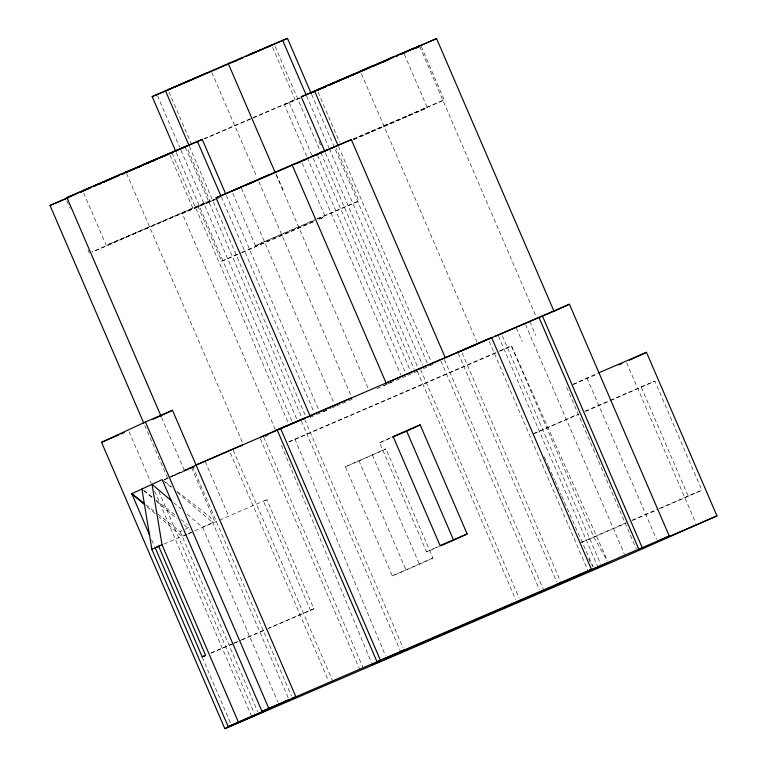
<?xml version="1.0" encoding="UTF-8"?>
<svg xmlns="http://www.w3.org/2000/svg" width="767" height="767" viewBox="0 0 767 767"><rect width="100%" height="100%" fill="white"/><g stroke="black" fill="none" stroke-linecap="round" stroke-linejoin="round"><path stroke-width="0.58" stroke-dasharray="3.83 2.88" d="M237.751 254.433L221.605 261.24L198.116 206.697L214.722 199.382M221.605 261.24L240.771 252.813M302.179 163.16L325.198 216.61L318.947 219.41M272.573 47.343L295.122 99.7L289.936 102.03M83.699 192.996L106.249 245.354L209.88 200.724L186.86 147.274M404.324 54.304L427.344 107.754L352.925 139.997M421.208 46.471L444.227 99.921L353.692 139.057M232.813 193.217L255.363 245.574L316.1 219.209M317.624 218.969L358.985 200.944L336.435 148.587M169.977 155.107L192.987 208.557L92.193 252.036M209.784 200.772L92.03 251.969M163.946 479.711L194.799 465.473M288.67 441.869L498.205 351.526M499.959 351.152L511.388 345.85L607.416 560.514M157.81 514.072L180.13 531.521L184.185 529.642M185.192 529.172L189.248 527.293M439.558 546.267L426.577 551.856L379.598 442.78L392.062 436.989M187.388 534.273L182.325 536.622L158.855 516.699M188.404 533.803L191.443 532.394M187.244 514.197L202.593 527.226L212.718 522.519L177.513 492.644M310.462 610.34L313.837 608.768L266.858 499.691L263.484 501.254L310.462 610.34L268.92 628.211M345.38 466.825L385.954 448.916L432.933 558.002L419.424 564.263L392.359 575.902L345.38 466.825L385.954 448.916M573.074 384.315L597.761 373.241M534.148 433.451L578.328 414.027M610.743 400.537L654.865 381.103L701.843 490.19L658.815 509.154M426.577 551.856L438.005 546.555M392.359 575.902L432.933 558.002M580.092 543.007L626.399 522.634M306.647 156.305L284.384 104.628L288.881 102.625M275.267 429.453L182.258 213.485L214.626 199.343M161.636 417.516L184.368 470.305L194.722 465.732M171.971 476.125L193.265 466.844M204.118 138.75L252.238 117.955M299.753 97.86L251.25 118.799M353.232 138.971L444.227 99.921M313.252 221.903L240.292 253.35M387.814 383.836L393.02 381.573M353.328 139.431L427.344 107.754M241.672 252.42L313.655 221.452M376.961 388.543L385.734 384.737M250.416 119.163L204.588 138.837M314.278 220.417L255.363 245.574M164.205 479.883L167.484 478.474M168.577 478.004L194.818 466.719M265.066 436.73L268.364 435.311M310.136 417.344L315.63 414.976M316.733 414.506L328.822 409.3M336.473 406.011L355.207 397.948M383.797 385.657L406.884 375.725M407.977 375.255L417.871 370.998M423.374 368.63L435.675 363.222M499.298 351.056L511.388 345.85L593.6 536.747L607.205 560.619M289.082 441.926L497.879 352.12M379.598 442.78L392.579 437.19M163.994 544.052L266.858 499.691M573.17 384.488L598.059 373.788M584.885 411.208L608.94 400.853M610.033 400.384L654.865 381.103M533.113 433.93L579.037 414.18M585.595 411.352L609.65 401.007M211.069 652.976L232.928 643.571M234.021 643.101L240.589 640.282M241.682 639.812L266.83 628.988M267.923 628.518L313.837 608.768M210.973 653.129L232.832 643.724M233.925 643.254L240.493 640.435M241.586 639.966L264.538 630.091M631.864 520.285L658.105 509M659.198 508.531L701.843 490.19M582.278 542.068L626.006 523.257M632.574 520.438L657.722 509.624M253.072 117.6L295.122 99.7M148.299 227.454L106.249 245.354M151.032 226.418L192.987 208.557M215.997 199.238L182.258 213.485M217.023 198.787L220.119 197.464M316.934 218.844L358.985 200.944M323.578 411.553L331.114 408.312M332.197 407.852L335.419 406.462M300.348 97.975L284.384 104.628M214.261 199.89L198.116 206.697M193.993 466.978L170.437 476.978M319.245 219.084L325.198 216.61M194.214 466.24L184.368 470.305M167.599 478.157L144.273 424.256M164.963 481.801L171.472 486.892M177.052 491.254L210.522 517.418L288.114 697.587M143.765 490.477L152.134 497.016M155.854 499.921L175.384 515.184M180.964 519.547L187.474 524.638M145.72 504.619L156.88 513.344M163.074 480.391L173.006 488.819M173.706 502.711L180.926 508.837M143.717 490.554L152.738 498.214M156.353 501.282L177.11 518.895M184.329 525.031L189.746 529.623M147.12 506.747L155.25 513.641M588.557 558.769L592.508 566.123M276.043 174.109L283.934 191.692M544.349 456.873L547.734 464.514M548.223 465.607L550.639 471.063M551.118 472.156L554.512 479.797M554.992 480.88L561.291 495.07M561.77 496.163L593.236 567.091M641.356 387.373L688.335 496.45M626.677 362.772L695.755 523.094M586.937 377.891L656.485 539.297M566.669 387.287L636.217 548.702M419.693 46.423L536.191 316.934M529.872 321.747L535.74 335.38M525.52 324.585L624.396 554.177M516.364 328.008L522.231 341.641M502.308 335.754L600.714 564.253M498.454 336.224L597.34 565.825M489.183 341.334L587.599 569.833M361.43 73.805L476.978 342.111M462.127 352.973L560.533 581.472M458.273 353.443L556.679 581.942M444.333 359.502L544.167 591.299M440.958 361.065L539.364 589.574M318.056 92.193L339.666 142.365M338.525 146.574L431.064 361.449M311.594 94.379L427.459 363.424M306.589 95.952L328.851 147.638M329.321 148.731L422.617 365.36M420.652 369.579L519.058 598.078M325.429 152.873L417.775 367.297M319.014 141.473L321.363 146.928M417.277 371.142L515.683 599.641M275.123 46.413L320.405 151.55M320.874 152.652L414.17 369.272M317.557 155.289L410.575 371.257M289.226 102.682L311.776 155.039M313.195 158.318L405.733 373.193M307.116 157.408L400.882 375.13M276.187 174.828L368.246 388.61M211.845 72.481L256.945 177.196M258.824 181.568L351.363 396.443M372.446 455.186L419.424 564.263M358.889 460.555L405.868 569.641M241.471 188.298L334.009 403.174M226.38 195.48L318.727 409.904M221.347 196.975L313.885 411.85M168.941 91.973L191.491 144.33M189.411 146.353L305.439 415.762M304.7 419.386L403.106 647.885M185.336 147.235L301.364 416.634M301.326 420.958L400.681 651.653M157.475 95.722L179.555 146.986M180.974 150.274L296.992 419.674M176.285 152.575L292.15 421.62M172.057 153.084L288.555 423.595M263.704 437.085L363.529 668.882M260.32 438.657L360.154 670.454M126.603 173.515L242.631 442.914M233.264 450.296L332.619 680.991M230.359 452.961L328.295 680.358M205.144 461.418L228.633 515.961M192.613 466.413L291.489 696.014M191.635 467.688L215.124 522.231M66.815 200.829L70.104 208.461M87.956 249.917L89.365 253.187M202.593 527.226L277.99 702.294M180.13 531.521L257.722 711.69M158.769 491.34L254.337 713.243M129.067 431.773L151.272 483.335M154.579 491.014L251.912 717.011M151.645 539.863L154.483 546.449M202.267 657.405L230.656 723.319M294.902 438.973L385.571 655.938M281.393 445.243L371.391 662.515"/><path stroke-width="1.15" d="M255.286 715.448L224.846 728.65L101.532 442.31L145.433 421.946L172.498 410.307L295.813 696.647L292.438 698.21M153.218 419.252L172.498 410.307M591.443 569.373L377 661.729L277.165 429.932L491.618 337.576L591.443 569.373L588.068 570.936M300.856 419.856L304.231 418.293L277.165 429.932M491.618 337.576L457.803 352.341L569.421 304.221L669.246 536.018L657.424 541.502L716.963 515.894L646.485 352.321L598.845 372.772M554.426 311.172L569.421 304.221M258.661 713.876L268.795 709.178L228.202 726.637L151.866 549.383L162 544.685L152.039 484.322L171.894 501.177M406.654 431.14L420.163 424.87L467.141 533.947L453.633 540.217L406.654 431.14L392.579 437.19M159.613 545.931L155.241 547.811L202.22 656.897L205.594 655.325L158.625 546.248M228.202 726.637L289.063 699.782L261.998 711.421L162.173 479.624L131.78 493.718L149.757 535.462M224.846 728.65L625.345 556.382L716.963 515.894M261.998 711.421L404.056 650.09L400.681 651.653M561.003 582.575L557.628 584.138L669.246 536.018M629.41 360.202L646.485 352.321M334.565 146.852L335.495 146.401L334.431 146.823M67.573 197.857L66.825 198.193L67.707 197.915M419.808 45.819L412.205 49.174M175.816 151.482L152.163 96.575L229.582 63.057M311.114 93.277L287.472 38.369L246.025 56.374M161.166 416.423L66.921 197.598L127.466 171.348M143.803 423.154L50.037 205.431L75.818 194.137M225.431 193.284L202.229 139.402L188.941 145.26L165.451 90.717M324.949 151.77L301.278 96.795L371.966 66.173M554.023 311.297L436.576 38.59L424.266 44.026M416.097 48.033L418.792 46.825M310.108 416.002L216.035 197.819L269.936 174.435M351.334 139.623L292.122 164.809L386.079 382.963L445.291 357.786L351.334 139.623L307.903 158.481M309.983 415.982L351.123 398.044M332.859 147.609L333.818 147.187M267.817 46.883L271.633 45.157L262.707 48.887M320.922 88.282L317.116 90.007L319.973 88.847M330.309 148.731L331.689 148.127M179.622 149.201L186.391 146.181L143.017 164.579M322.303 87.678L355.179 73.411M195.7 465.301L242.669 444.946M91.302 187.014L82.855 190.762L84.619 190.072M175.892 150.831L177.848 149.977M324.997 151.061L326.953 150.198M251.634 53.939L254.241 52.808M256.705 51.734L261.135 49.807M93.258 186.16L102.759 182.028M80.871 192.038L83.335 190.964M168.999 153.831L173.764 151.761M187.896 145.711L158.798 158.261M312.859 92.261L315.16 91.263M317.615 90.19L320.223 89.058M400.748 54.16L404.995 52.319M411.831 49.433L423.288 44.448M251.864 182.258L231.874 191.041L244.961 185.537M315.505 155.183L318.104 154.052M318.928 153.697L322.869 151.981M206.074 73.181L168.002 89.787L172.086 88.109M233.571 61.763L239.966 58.992M240.991 58.551L243.053 57.659M105.501 180.839L120.831 174.214M80.209 192.239L90.075 187.963M163.649 156.152L166.391 154.963M148.319 162.786L150.485 161.856M151.559 161.386L157.801 158.683M98.675 184.32L100.793 183.409L98.684 184.253M310.175 93.334L313.463 91.906M315.659 90.957L325.524 86.681M338.295 81.244L331.89 84.006M383.749 61.513L385.916 60.583M386.971 60.123L389.08 59.212M322.965 87.869L325.831 86.633M328.813 85.338L330.865 84.447M395.436 56.537L398.735 55.109M400.92 54.16L410.796 49.884M297.433 163.007L303.837 160.236M304.863 159.795L306.915 158.913M445.598 357.729L458.762 352.034M212.421 70.938L226.927 64.62M230.273 63.182L232.468 62.232M233.465 61.868L236.677 60.478M238.825 59.558L242.046 58.167M125.222 172.249L202.229 139.402M359.57 71.446L378.697 63.277M93.325 186.563L95.463 185.633M104.034 182.009L106.23 181.06M131.531 170.025L134.925 168.567M139.153 166.736L141.684 165.653M142.518 165.288L161.089 157.34M107.332 180.581L118.808 175.576M120.898 174.665L124.196 173.313M124.81 172.911L130.687 170.389M132.413 169.708L143.928 164.752M342.686 79.279L348.966 76.566M351.065 75.665L354.201 74.313M356.3 73.411L359.435 72.06L356.176 73.459M360.001 71.753L377.23 64.399M328.746 85.3L330.893 84.37M333.031 83.44L341.612 79.739M342.427 79.452L344.929 78.378M345.773 78.013L347.461 77.285M351.689 75.463L354.229 74.37M355.083 74.006L357.614 72.913M358.457 72.549L360.969 71.465M376.031 64.84L387.929 59.778M390.077 58.848L393.298 57.458M257.166 179.881L293.445 164.301M273.915 173.141L277.27 171.693M278.114 171.338L290.789 165.873M294.135 164.426L296.33 163.486M297.328 163.122L300.539 161.732M302.687 160.802L305.908 159.411M101.532 442.31L118.856 434.86M121.013 433.93L124.264 432.53M195.892 465.003L299.753 420.326M459.855 351.554L477.016 344.143M420.163 424.87L393.107 436.509L440.085 545.596L467.141 533.947M618.633 364.939L621.874 363.539M440.642 545.807L452.549 540.687M202.22 656.897L205.498 655.488M193.255 79.097L183.428 83.296M211.376 71.389L178.682 85.415M388.428 59.097L436.576 38.59M377.374 63.776L394.593 56.384M327.787 85.636L343.319 78.905M346.32 77.62L348.391 76.738M349.416 76.297L355.85 73.527M377.709 64.207L388.016 59.797M121.502 174.339L123.986 173.275M346.492 77.62L348.64 76.7M350.797 75.77L354.028 74.38M361.564 71.149L365.111 69.692M366.942 68.838L370.173 67.448M372.321 66.528L375.552 65.137M108.972 179.708L115.366 177.043M116.133 176.64L118.252 175.729M126.133 172.412L130.85 170.456M131.512 170.101L134.743 168.711M136.9 167.791L140.121 166.401M93.44 186.439L95.501 185.556M97.562 184.674L107.879 180.255M137.274 167.695L140.371 166.372M148.51 162.805L154.704 160.159M245.641 185.336L257.118 180.35M258.019 180.034L261.077 178.644M262.113 178.203L266.628 176.333M267.357 175.95L273.09 173.495M260.464 437.286L293.157 423.259M494.811 336.483L539.124 317.5M248.316 55.023L260.713 49.73M166.008 90.822L177.628 85.866M397.421 55.243L419.674 45.799M332.533 83.517L328.036 85.434M333.367 83.162L337.662 81.331M396.347 56.231L398.457 55.329M401.62 53.978L405.848 52.185M325.678 86.537L301.278 96.795M338.583 80.938L340.433 80.142M383.308 61.887L385.945 60.766M103.315 182.134L106.076 180.954M146.257 163.85L149.028 162.662M95.846 185.317L97.409 184.655M98.186 184.32L100.678 183.265M151.655 161.54L154.148 160.476M161.99 157.043L167.273 154.79M90.266 187.79L66.921 197.598M63.882 199.679L68.11 197.876M312.179 156.267L328.381 149.364M247.29 184.55L251.538 182.728M252.42 182.354L255.19 181.175M229.879 192.066L241.49 187.11M294.212 422.809L305.822 417.852M181.098 84.293L173.505 87.515M326.042 86.287L322.61 87.735M287.472 38.369L228.259 63.556L275.238 172.633M165.01 91.244L152.163 96.575M411.85 49.634L414.851 48.369M54.879 203.495L62.884 200.101M216.035 197.819L228.873 192.488M540.179 317.049L553.899 311.277M306.829 417.43L309.83 416.165M88.263 188.538L85.626 189.65M330.002 148.683L333.635 147.149M415.791 47.976L418.629 46.797M53.939 203.878L50.037 205.431M143.86 503.171L131.78 493.718L144.417 504.446M542.365 315.86L642.19 547.657M538.98 317.423L638.815 549.22M314.556 90.937L338.046 145.481M282.63 40.315L306.119 94.849M197.387 141.339L220.877 195.882M280.549 428.36L380.374 660.157M145.433 421.946L268.757 708.286M162 544.685L238.336 721.939M141.905 489.02L151.866 549.383M386.491 658.144L372.302 664.721L608.384 562.7L386.491 658.144"/></g></svg>
